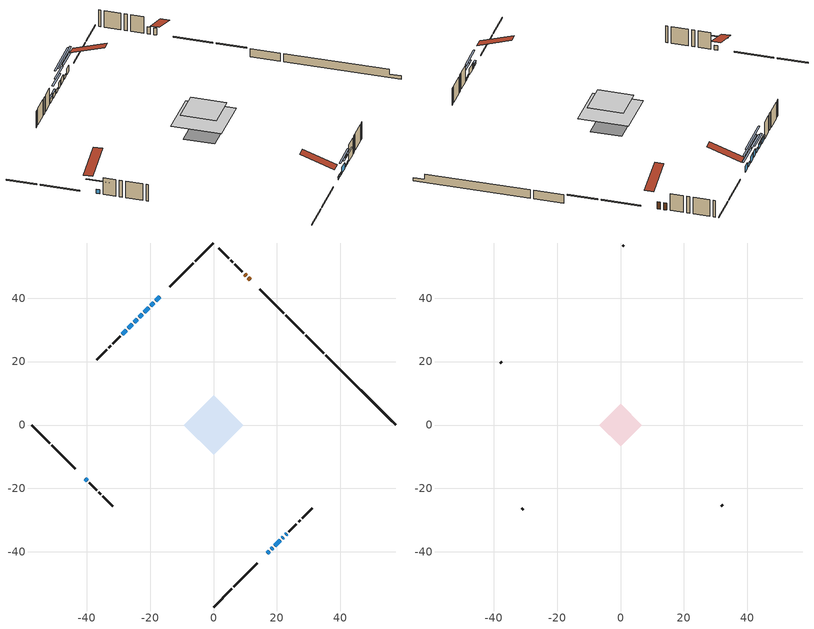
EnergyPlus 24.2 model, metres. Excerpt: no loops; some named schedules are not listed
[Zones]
conditioned space
 floor outside (Floor1 construction): -0.83,0 0,0.83 0.83,0 0,-0.83 z1.37
 floor adiabatic (AdiabaticFloorConstruction): -9.44,0 0,9.44 9.44,0 0,-9.44 z3.81
 floor foundation (Slab1 construction): -5.84,0 0,5.84 5.84,0 0,-5.84 z-1.07
 floor foundation (Slab1 construction 1): -2.95,0 0,2.95 2.95,0 0,-2.95 z-1.07
 wall outside (RimJoist1 construction): 0,-57.37 5.74,-51.63 / -57.37,0 -51.63,-5.74 / 0,57.37 -5.74,51.63 / 28.47,28.9 22.73,34.64 z1.37:1.67
 wall outside (RimJoist2 construction): 6.4,-50.97 13.85,-43.53 / -50.97,-6.4 -43.53,-13.85 / -6.4,50.97 -13.85,43.53 / 22.07,35.3 14.62,42.75 z1.37:1.67
 wall outside (AdiabaticWallConstruction 1): 11.59,45.78 11.02,46.36 / 10.36,47.01 9.79,47.59 z1.37:3.4
 wall outside (AdiabaticWallConstruction): -16.88,40.49 -18.23,39.14 / -20.44,36.93 -21.79,35.58 / -22.45,34.93 -23.43,33.94 / 19.31,-38.07 21,-36.38 z1.37:3.15; 16.88,-40.49 17.6,-39.77 / 18.26,-39.12 18.65,-38.72 / 21.65,-35.72 22.05,-35.32 / 22.7,-34.67 23.1,-34.27 z1.37:2.03; -40.49,-16.88 -39.81,-17.57 / -25.65,31.73 -26.87,30.51 / -27.52,29.85 -28.75,28.63 z1.37:2.64; -18.89,38.49 -19.79,37.59 / -24.09,33.28 -24.99,32.38 z1.37:2.29
 wall outside (Wall1 construction): 23.76,-33.62 26.15,-31.22 / -39.15,-18.22 -36.75,-20.62 / -29.4,27.97 -31.8,25.57 / 9.13,48.24 6.73,50.64 z1.37:6.25
 wall outside (Wall2 construction): 26.81,-30.56 27.38,-30 / -36.1,-21.28 -35.53,-21.84 / -32.46,24.92 -33.02,24.35 / 6.07,51.3 5.51,51.87 z1.37:6.25
 wall outside (Wall3 construction): 28.03,-29.34 31.18,-26.2 / -34.87,-22.5 -31.73,-25.65 / -33.68,23.69 -36.82,20.55 / 4.85,52.52 1.71,55.67 z1.37:6.25
 wall foundation (FoundationWall1 construction): 35.39,21.98,-1.07 35.39,21.98,1.37 55.18,2.2,1.37 55.18,2.2,-0.09 57.37,0,-0.09 57.37,0,-1.07
 wall foundation (FoundationWall2 construction): 34.73,22.64 29.13,28.24 z-1.07:1.37
 window (WindowConstruction): -16.88,40.49 -18.23,39.14 z1.37:3.15
 window (WindowConstruction 8): 16.88,-40.49 17.6,-39.77 z1.37:2.03
 window (WindowConstruction 9): 18.26,-39.12 18.65,-38.72 z1.37:2.03
 window (WindowConstruction 10): -40.49,-16.88 -39.81,-17.57 z1.37:2.64
 window (WindowConstruction 11): -18.89,38.49 -19.79,37.59 z1.37:2.28
 window (WindowConstruction 12): -20.44,36.93 -21.79,35.58 z1.37:3.15
 window (WindowConstruction 1): -22.45,34.93 -23.43,33.94 z1.37:3.15
 window (WindowConstruction 2): -24.09,33.28 -24.99,32.38 z1.37:2.28
 window (WindowConstruction 3): 19.31,-38.07 21,-36.38 z1.37:3.15
 window (WindowConstruction 4): 21.65,-35.72 22.05,-35.33 z1.37:2.03
 window (WindowConstruction 5): -25.65,31.73 -26.87,30.51 z1.37:2.64
 window (WindowConstruction 6): -27.52,29.85 -28.74,28.63 z1.37:2.64
 window (WindowConstruction 7): 22.7,-34.67 23.1,-34.27 z1.37:2.03
 door (Door): 11.59,45.78 11.02,46.36 z1.37:3.4
 door (Door 1): 10.36,47.01 9.79,47.59 z1.37:3.4
 ceiling adiabatic (AdiabaticFloorConstruction): 0,-9.44 9.44,0 0,9.44 -9.44,0 z3.81
attic - vented
 floor to conditioned space (Floor2 construction Reversed): -6.7,0 0,6.7 6.7,0 0,-6.7 z6.25
 wall outside (Wall4 construction): 31.84,-25.54 32.23,-25.14 / -31.07,-26.3 -30.68,-26.7 / -37.48,19.89 -37.88,19.5 / 1.05,56.32 0.66,56.72 z1.37:6.25
 roof outside (Roof1 construction): 16.23,-41.15,6.25 9.7,-34.62,9.32 7.98,-36.34,9.32 14.51,-42.87,6.25; -41.15,-16.23,6.25 -34.62,-9.7,9.32 -36.34,-7.98,9.32 -42.87,-14.51,6.25; -16.23,41.15,6.25 -9.7,34.62,9.32 -7.98,36.34,9.32 -14.51,42.87,6.25; 12.25,45.13,6.25 5.72,38.6,9.32 7.44,36.88,9.32 13.97,43.41,6.25
shading: -20.1,37.28 -15.02,42.36 -15.31,42.65 -20.39,37.57 z5.79; 17.74,-39.63 16.74,-40.63 17.03,-40.92 18.03,-39.92 z2.23; 18.79,-38.58 18.12,-39.26 18.41,-39.55 19.09,-38.87 z2.23; -37.94,-19.43 -42.36,-15.02 -42.65,-15.31 -38.23,-19.72 z5.28; -23.38,34 -15.29,42.08 -15.58,42.37 -23.67,34.29 z7.37; -25.38,31.99 -16.85,40.52 -17.14,40.82 -25.67,32.28 z8.23; -25.3,32.07 -20.58,36.79 -20.87,37.08 -25.59,32.36 z5.79; -26.86,30.52 -22.22,35.15 -22.51,35.44 -27.15,30.81 z4.92; 22.86,-34.51 17.44,-39.93 17.73,-40.22 23.15,-34.8 z5.79; 23.91,-33.46 19.79,-37.59 20.08,-37.88 24.21,-33.75 z4.67; -27.01,30.36 -25.5,31.87 -25.79,32.16 -27.3,30.65 z2.84; -28.89,28.49 -27.38,29.99 -27.67,30.28 -29.18,28.78 z2.84; 24.97,-32.41 20.84,-36.54 21.13,-36.83 25.26,-32.7 z4.67
[Building]
Building 1: Terrain=Suburbs
[Site:Location]
Ottawa Intl AP_ON: Latitude {deg}=45.32; Longitude {deg}=-75.67; Time Zone {hr}=-5; Elevation {m}=115; Keep Site Location Information=Yes
[Site:GroundTemperature:Shallow]
1.18808, -1.19398, -1.38475, -0.254337, 4.28362, 8.80044, 12.7163, 15.1969, 15.4076, 13.3901, 9.57408, 5.19582
[Site:WaterMainsTemperature]
Calculation Method=Schedule; Temperature Schedule=mains temperature schedule
[Material] Roughness=Rough; Thermal Absorptance=0.9
Name | Thickness {m} | Conductivity {W/m-K} | Density {kg/m3} | Specific Heat {J/kg-K} | Solar Absorptance | Visible Absorptance
asphalt or fiberglass shingles | 0.00635 | 0.162714 | 1121.4 | 1465.45 | 0.4 | 0.4
ceiling loosefill ins | 0.0846667 | 0.0480833 | 16.02 | 1046.75 | 0.7 | 0.7
ceiling stud and cavity | 0.1397 | 0.0931187 | 65.682 | 1177.47 | 0.7 | 0.7
concrete 4.0 in. | 0.1016 | 1.803125 | 2242.8 | 837.4 | 0.7 | 0.7
concrete 8.0 in. | 0.2032 | 1.803125 | 2242.8 | 837.4 | 0.7 | 0.7
door material | 0.04445 | 0.053851 | 512.64 | 1214.23 | 0.7 | 0.7
door material 1 | 0.04445 | 0.327969 | 512.64 | 1214.23 | 0.7 | 0.7
exterior vertical ins | 0.0480821 | 0.029427 | 32.04 | 1214.23 | 0.7 | 0.7
exterior vertical ins 1 | 0.0454343 | 0.029427 | 32.04 | 1214.23 | 0.7 | 0.7
floor covering | 0.0127 | 0.0433444 | 54.468 | 1339.84 | 0.6 | 0.6
floor rigid ins; rim joist rigid ins | 0.051816 | 0.029427 | 32.04 | 1214.23 | 0.7 | 0.7
floor rigid ins 1; wall rigid ins | 0.512978 | 0.029427 | 32.04 | 1214.23 | 0.7 | 0.7
floor stud and cavity | 0.1397 | 0.0909628 | 92.3553 | 1139.71 | 0.7 | 0.7
floor stud and cavity 1 | 0.1397 | 1.75129 | 37.0049 | 1207.88 | 0.7 | 0.7
furniture material conditioned space 1 | 0.1524 | 0.115458 | 640.8 | 1214.23 | 0.6 | 0.6
gypsum board | 0.0127 | 0.160291 | 801 | 837.4 | 0.6 | 0.6
gypsum board 1 | 0.0127 | 0.160291 | 801 | 837.4 | 0.7 | 0.7
osb sheathing 0.5 in. | 0.0127 | 0.115458 | 512.64 | 1214.23 | 0.7 | 0.7
osb sheathing 0.75 in. | 0.01905 | 0.115458 | 512.64 | 1214.23 | 0.7 | 0.7
osb sheathing 2.0 in. | 0.0508 | 0.115458 | 512.64 | 1214.23 | 0.7 | 0.7
rim joist stud and cavity | 0.0508 | 0.0451784 | 125.044 | 1163.47 | 0.6 | 0.6
rim joist stud and cavity 1 | 0.0508 | 0.044277 | 125.044 | 1163.47 | 0.6 | 0.6
wall stud and cavity | 0.1397 | 0.0859571 | 139.0536 | 1170.24 | 0.7 | 0.7
wall stud and cavity 1 | 0.1397 | 0.117713 | 139.0536 | 1170.24 | 0.7 | 0.7
wall stud and cavity 2 | 0.1397 | 0.0997969 | 139.0536 | 1170.24 | 0.7 | 0.7
wall stud and cavity 3 | 0.0889 | 6.9971 | 50.32683 | 1063.81 | 0.6 | 0.6
wall stud and cavity 4 | 0.0889 | 0.380278 | 52.3479 | 1209.89 | 0.7 | 0.7
wall stud and cavity 5 | 0.0889 | 0.391764 | 83.0341 | 1211.67 | 0.7 | 0.7
wood siding | 0.0254 | 0.102417 | 544.68 | 1172.36 | 0.4 | 0.4
wood siding 1 | 0.00254 | 0.102417 | 544.68 | 1172.36 | 0.4 | 0.4
wood siding 2; wood siding 3; wood siding 4 | 0.0254 | 0.102417 | 544.68 | 1172.36 | 0.7 | 0.7
[WindowMaterial:SimpleGlazingSystem]
Name | U-Factor {W/m2-K} | Solar Heat Gain Coefficient
WindowMaterial | 3.31425 | 0.59
WindowMaterial 1 | 3.31538 | 0.56
WindowMaterial 2 | 3.30346 | 0.65
WindowMaterial 3 | 3.29438 | 0.7
WindowMaterial 4 | 3.304596 | 0.58
WindowMaterial 5 | 3.298918 | 0.68
WindowMaterial 6 | 3.30687 | 0.62
WindowMaterial 7 | 2.93098 | 0.66
[Construction]
AdiabaticFloorConstruction: floor stud and cavity 1, floor rigid ins 1, osb sheathing 0.75 in., floor covering
AdiabaticWallConstruction: wood siding 3, wall rigid ins, wall stud and cavity 4, gypsum board
AdiabaticWallConstruction 1: wood siding 4, wall rigid ins, wall stud and cavity 4, gypsum board
Door: door material
Door 1: door material 1
Floor1 construction: floor stud and cavity, floor rigid ins, osb sheathing 0.75 in., floor covering
Floor2 construction Reversed: gypsum board, ceiling stud and cavity, ceiling loosefill ins
FoundationWall1 construction; FoundationWall2 construction: concrete 8.0 in., gypsum board 1
furniture construction conditioned space 1: furniture material conditioned space 1
PartitionWallConstruction: gypsum board, wall stud and cavity 5, gypsum board
RimJoist1 construction: wood siding 2, osb sheathing 2.0 in., rim joist stud and cavity
RimJoist2 construction: wood siding 2, rim joist rigid ins, osb sheathing 2.0 in., rim joist stud and cavity 1
Roof1 construction: asphalt or fiberglass shingles
Slab1 construction; Slab1 construction 1: concrete 4.0 in.
Wall1 construction: wood siding, osb sheathing 0.5 in., wall stud and cavity, gypsum board
Wall2 construction: wood siding, osb sheathing 0.5 in., wall stud and cavity 1, gypsum board
Wall3 construction: wood siding, osb sheathing 0.5 in., wall stud and cavity 2, gypsum board
Wall4 construction: wood siding 1, wall stud and cavity 3
WindowConstruction; WindowConstruction 12: WindowMaterial
WindowConstruction 1: WindowMaterial 1
WindowConstruction 10: WindowMaterial 7
WindowConstruction 11; WindowConstruction 2; WindowConstruction 6: WindowMaterial 2
WindowConstruction 3: WindowMaterial 3
WindowConstruction 4; WindowConstruction 7; WindowConstruction 9: WindowMaterial 4
WindowConstruction 5: WindowMaterial 5
WindowConstruction 8: WindowMaterial 6
[Zone] Multiplier=1; Part of Total Floor Area=Yes
Name | Volume {m3}
attic - vented | 44.895
conditioned space | 694
[Space]
Name | Zone | Volume {m3}
attic - vented 1 | attic - vented | 44.895
conditioned space 1 | conditioned space | 694
[ZoneInfiltration:EffectiveLeakageArea]
infil attic - vented 1: Zone or Space=attic - vented 1; Schedule=Always On Discrete; Effective Air Leakage Area {cm2}=3783.58; Stack Coefficient=0.00055314; Wind Coefficient=1.58905e-05
[ZoneMixing]
whole house fan mix: Zone or Space=attic - vented; Schedule=Always On Continuous; Design Flow Rate Calculation Method=Flow/Zone; Design Flow Rate {m3/s}=0; Source Zone or Space=conditioned space
[SurfaceProperty:ExposedFoundationPerimeter] Exposed Perimeter Calculation Method=TotalExposedPerimeter
Name | Total Exposed Perimeter {m}
Slab1 | 31.09
Slab1 1 | 7.92501
[InternalMass] Zone or ZoneList=conditioned space; Space or SpaceList=conditioned space 1
Name | Construction | Surface Area {m2}
furniture mass conditioned space 1 | furniture construction conditioned space 1 | 106.064
partition wall mass | PartitionWallConstruction | 265.16
[Lights]
interior lighting: Zone or ZoneList or Space or SpaceList=conditioned space 1; Schedule=interior lighting schedule; Design Level Calculation Method=LightingLevel; Lighting Level {W}=343.2; Return Air Fraction=0; Fraction Radiant=0.6; Fraction Visible=0.2; Fraction Replaceable=1
[People]
occupants: Zone or ZoneList or Space or SpaceList=conditioned space 1; Number of People Schedule=occupants schedule; Number of People Calculation Method=People; Number of People=3; Fraction Radiant=0.314171; Sensible Heat Fraction=0.56303; Activity Level Schedule=occupants activity schedule; Carbon Dioxide Generation Rate {m3/s-W}=0; Enable ASHRAE 55 Comfort Warnings=No; Mean Radiant Temperature Calculation Type=EnclosureAveraged
[ElectricEquipment] Zone or ZoneList or Space or SpaceList=conditioned space 1; Design Level Calculation Method=EquipmentLevel
Name | Schedule | Design Level {W} | Fraction Latent | Fraction Radiant | Fraction Lost
clothes dryer | clothes dryer schedule | 140.772 | 0.015 | 0.081 | 0.85
clothes washer | clothes washer schedule | 32.1985 | 0.03 | 0.162 | 0.7
cooking range | cooking range schedule | 215.147 | 0.08 | 0.432 | 0.2
dishwasher | dishwasher schedule | 66.8632 | 0.3 | 0.18 | 0.4
fridge | fridge schedule | 72.9452 | 0 | 0.6 | 0
mech vent bath fan 0 | mech vent bath fan 0 schedule | 50.2 | 0 | 0 | 1
mech vent bath fan 1 | mech vent bath fan 1 schedule | 50.2 | 0 | 0 | 1
mech vent bath fan 2 | mech vent bath fan 2 schedule | 50.2 | 0 | 0 | 1
mech vent house fan | mech vent house fan schedule | 0 | 0 | 0 | 1
mech vent house fan cfis | mech vent house fan cfis schedule | 0 | 0 | 0 | 0
mech vent range fan 0 | mech vent range fan 0 schedule | 57 | 0 | 0 | 1
misc plug loads | misc plug loads schedule | 494.7 | 0.045 | 0.513 | 0.1
whole house fan | Always On Discrete | 0 | 0 | 0 | 1
[OtherEquipment] Zone or ZoneList or Space or SpaceList=conditioned space 1; Design Level Calculation Method=EquipmentLevel
Name | Fuel Type | Schedule | Design Level {W} | Fraction Latent | Fraction Radiant | Fraction Lost
clothes dryer 1 | Electricity | clothes dryer schedule | 0 | 0.015 | 0.081 | 0.85
cooking range 1 | Electricity | cooking range schedule | 0 | 0.08 | 0.432 | 0.2
general water use latent | None | general water use schedule | 62.594 | 1 | 0 | 0
general water use sensible | None | general water use schedule | -61.6891 | 0 | 0.6 | 0
mech vent house fan latent load | None | Always On Discrete | 0 | 1 | 0 | 0
mech vent house fan sensible load | None | Always On Discrete | 0 | 0 | 0 | 0
water heater energy adjustment1 | NaturalGas | Always On Discrete | 0.01 | 0 | 0 | 1
[ZoneInfiltration:DesignFlowRate] Zone or ZoneList or Space or SpaceList=conditioned space 1; Schedule=Always On Discrete; Design Flow Rate Calculation Method=Flow/Zone; Design Flow Rate {m3/s}=0
infil flow; natural vent flow; whole house fan flow
[Foundation:Kiva] Initial Indoor Air Temperature {C}=18; Wall Height Above Grade {m}=1.36998; Wall Depth Below Slab {m}=0.2032; Custom Block Depth 1 {m}=2.43998; Custom Block X Position 1 {m}=0.2159; Custom Block Z Position 1 {m}=0
Name | Custom Block Material Name 1
Foundation Kiva 1 | exterior vertical ins
Foundation Kiva 2 | exterior vertical ins 1
[Foundation:Kiva:Settings]
Soil Conductivity {W/m-K}=0.849921; Soil Density {kg/m3}=1842.3; Soil Specific Heat {J/kg-K}=418.7; Ground Solar Absorptivity=0.9; Ground Thermal Absorptivity=0.9; Ground Surface Roughness {m}=0.03; Far-Field Width {m}=40; Deep-Ground Boundary Condition=ZeroFlux; Deep-Ground Depth {m}=40; Minimum Cell Dimension {m}=0.2; Maximum Cell Growth Coefficient=3; Simulation Timestep=Timestep
[Exterior:Lights]
exterior lighting: Schedule=exterior lighting schedule; Design Level {W}=75.6
[Schedule:Constant]
Name | Hourly Value
Always On Continuous; mech vent house fan schedule; mech vent house fan cfis schedule; Always On Discrete | 1
occupants activity schedule | 117.228
fridge schedule | 0
[Schedule:Week:Daily]
interior lighting schedule Week Rule - Jan1-Jan27: interior lighting schedule day, interior lighting schedule day, interior lighting schedule day, interior lighting schedule day, interior lighting schedule day, interior lighting schedule day, interior lighting schedule day, interior lighting schedule default day, interior lighting schedule default day, interior lighting schedule default day, interior lighting schedule default day, interior lighting schedule default day
interior lighting schedule Week Rule - Jan28-Feb3: interior lighting schedule day, interior lighting schedule day, interior lighting schedule day, interior lighting schedule day, interior lighting schedule day 1, interior lighting schedule day 1, interior lighting schedule day 1, interior lighting schedule default day, interior lighting schedule default day, interior lighting schedule default day, interior lighting schedule default day, interior lighting schedule default day
interior lighting schedule Week Rule - Feb4-Feb24: interior lighting schedule day 1, interior lighting schedule day 1, interior lighting schedule day 1, interior lighting schedule day 1, interior lighting schedule day 1, interior lighting schedule day 1, interior lighting schedule day 1, interior lighting schedule default day, interior lighting schedule default day, interior lighting schedule default day, interior lighting schedule default day, interior lighting schedule default day
interior lighting schedule Week Rule - Feb25-Mar3: interior lighting schedule day 1, interior lighting schedule day 1, interior lighting schedule day 1, interior lighting schedule day 1, interior lighting schedule day 2, interior lighting schedule day 2, interior lighting schedule day 2, interior lighting schedule default day, interior lighting schedule default day, interior lighting schedule default day, interior lighting schedule default day, interior lighting schedule default day
interior lighting schedule Week Rule - Mar4-Mar31: interior lighting schedule day 2, interior lighting schedule day 2, interior lighting schedule day 2, interior lighting schedule day 2, interior lighting schedule day 2, interior lighting schedule day 2, interior lighting schedule day 2, interior lighting schedule default day, interior lighting schedule default day, interior lighting schedule default day, interior lighting schedule default day, interior lighting schedule default day
interior lighting schedule Week Rule - Apr1-Apr28: interior lighting schedule day 3, interior lighting schedule day 3, interior lighting schedule day 3, interior lighting schedule day 3, interior lighting schedule day 3, interior lighting schedule day 3, interior lighting schedule day 3, interior lighting schedule default day, interior lighting schedule default day, interior lighting schedule default day, interior lighting schedule default day, interior lighting schedule default day
interior lighting schedule Week Rule - Apr29-May5: interior lighting schedule day 3, interior lighting schedule day 3, interior lighting schedule day 4, interior lighting schedule day 4, interior lighting schedule day 4, interior lighting schedule day 4, interior lighting schedule day 4, interior lighting schedule default day, interior lighting schedule default day, interior lighting schedule default day, interior lighting schedule default day, interior lighting schedule default day
interior lighting schedule Week Rule - May6-May26: interior lighting schedule day 4, interior lighting schedule day 4, interior lighting schedule day 4, interior lighting schedule day 4, interior lighting schedule day 4, interior lighting schedule day 4, interior lighting schedule day 4, interior lighting schedule default day, interior lighting schedule default day, interior lighting schedule default day, interior lighting schedule default day, interior lighting schedule default day
interior lighting schedule Week Rule - May27-Jun2: interior lighting schedule day 4, interior lighting schedule day 4, interior lighting schedule day 4, interior lighting schedule day 4, interior lighting schedule day 4, interior lighting schedule day 5, interior lighting schedule day 5, interior lighting schedule default day, interior lighting schedule default day, interior lighting schedule default day, interior lighting schedule default day, interior lighting schedule default day
interior lighting schedule Week Rule - Jun3-Jun30: interior lighting schedule day 5, interior lighting schedule day 5, interior lighting schedule day 5, interior lighting schedule day 5, interior lighting schedule day 5, interior lighting schedule day 5, interior lighting schedule day 5, interior lighting schedule default day, interior lighting schedule default day, interior lighting schedule default day, interior lighting schedule default day, interior lighting schedule default day
interior lighting schedule Week Rule - Jul1-Jul28: interior lighting schedule day 6, interior lighting schedule day 6, interior lighting schedule day 6, interior lighting schedule day 6, interior lighting schedule day 6, interior lighting schedule day 6, interior lighting schedule day 6, interior lighting schedule default day, interior lighting schedule default day, interior lighting schedule default day, interior lighting schedule default day, interior lighting schedule default day
interior lighting schedule Week Rule - Jul29-Aug4: interior lighting schedule day 6, interior lighting schedule day 6, interior lighting schedule day 6, interior lighting schedule day 7, interior lighting schedule day 7, interior lighting schedule day 7, interior lighting schedule day 7, interior lighting schedule default day, interior lighting schedule default day, interior lighting schedule default day, interior lighting schedule default day, interior lighting schedule default day
interior lighting schedule Week Rule - Aug5-Aug25: interior lighting schedule day 7, interior lighting schedule day 7, interior lighting schedule day 7, interior lighting schedule day 7, interior lighting schedule day 7, interior lighting schedule day 7, interior lighting schedule day 7, interior lighting schedule default day, interior lighting schedule default day, interior lighting schedule default day, interior lighting schedule default day, interior lighting schedule default day
interior lighting schedule Week Rule - Aug26-Sep1: interior lighting schedule day 7, interior lighting schedule day 7, interior lighting schedule day 7, interior lighting schedule day 7, interior lighting schedule day 7, interior lighting schedule day 7, interior lighting schedule day 8, interior lighting schedule default day, interior lighting schedule default day, interior lighting schedule default day, interior lighting schedule default day, interior lighting schedule default day
interior lighting schedule Week Rule - Sep2-Sep29: interior lighting schedule day 8, interior lighting schedule day 8, interior lighting schedule day 8, interior lighting schedule day 8, interior lighting schedule day 8, interior lighting schedule day 8, interior lighting schedule day 8, interior lighting schedule default day, interior lighting schedule default day, interior lighting schedule default day, interior lighting schedule default day, interior lighting schedule default day
interior lighting schedule Week Rule - Sep30-Oct6: interior lighting schedule day 8, interior lighting schedule day 9, interior lighting schedule day 9, interior lighting schedule day 9, interior lighting schedule day 9, interior lighting schedule day 9, interior lighting schedule day 9, interior lighting schedule default day, interior lighting schedule default day, interior lighting schedule default day, interior lighting schedule default day, interior lighting schedule default day
interior lighting schedule Week Rule - Oct7-Oct27: interior lighting schedule day 9, interior lighting schedule day 9, interior lighting schedule day 9, interior lighting schedule day 9, interior lighting schedule day 9, interior lighting schedule day 9, interior lighting schedule day 9, interior lighting schedule default day, interior lighting schedule default day, interior lighting schedule default day, interior lighting schedule default day, interior lighting schedule default day
interior lighting schedule Week Rule - Oct28-Nov3: interior lighting schedule day 9, interior lighting schedule day 9, interior lighting schedule day 9, interior lighting schedule day 9, interior lighting schedule day 10, interior lighting schedule day 10, interior lighting schedule day 10, interior lighting schedule default day, interior lighting schedule default day, interior lighting schedule default day, interior lighting schedule default day, interior lighting schedule default day
interior lighting schedule Week Rule - Nov4-Nov24: interior lighting schedule day 10, interior lighting schedule day 10, interior lighting schedule day 10, interior lighting schedule day 10, interior lighting schedule day 10, interior lighting schedule day 10, interior lighting schedule day 10, interior lighting schedule default day, interior lighting schedule default day, interior lighting schedule default day, interior lighting schedule default day, interior lighting schedule default day
interior lighting schedule Week Rule - Nov25-Dec1: interior lighting schedule day 10, interior lighting schedule day 10, interior lighting schedule day 10, interior lighting schedule day 10, interior lighting schedule day 10, interior lighting schedule day 10, interior lighting schedule day 11, interior lighting schedule default day, interior lighting schedule default day, interior lighting schedule default day, interior lighting schedule default day, interior lighting schedule default day
interior lighting schedule Week Rule - Dec2-Dec31: interior lighting schedule day 11, interior lighting schedule day 11, interior lighting schedule day 11, interior lighting schedule day 11, interior lighting schedule day 11, interior lighting schedule day 11, interior lighting schedule day 11, interior lighting schedule default day, interior lighting schedule default day, interior lighting schedule default day, interior lighting schedule default day, interior lighting schedule default day
occupants schedule Week Rule - Jan1-Dec31: occupants schedule day, occupants schedule day, occupants schedule day, occupants schedule day, occupants schedule day, occupants schedule day, occupants schedule day, occupants schedule default day, occupants schedule default day, occupants schedule default day, occupants schedule default day, occupants schedule default day
clothes dryer schedule Week Rule - Jan1-Dec31: clothes dryer schedule day, clothes dryer schedule day, clothes dryer schedule day, clothes dryer schedule day, clothes dryer schedule day, clothes dryer schedule day, clothes dryer schedule day, clothes dryer schedule default day, clothes dryer schedule default day, clothes dryer schedule default day, clothes dryer schedule default day, clothes dryer schedule default day
clothes washer schedule Week Rule - Jan1-Dec31: clothes washer schedule day, clothes washer schedule day, clothes washer schedule day, clothes washer schedule day, clothes washer schedule day, clothes washer schedule day, clothes washer schedule day, clothes washer schedule default day, clothes washer schedule default day, clothes washer schedule default day, clothes washer schedule default day, clothes washer schedule default day
cooking range schedule Week Rule - Jan1-Dec31: cooking range schedule day, cooking range schedule day, cooking range schedule day, cooking range schedule day, cooking range schedule day, cooking range schedule day, cooking range schedule day, cooking range schedule default day, cooking range schedule default day, cooking range schedule default day, cooking range schedule default day, cooking range schedule default day
dishwasher schedule Week Rule - Jan1-Dec31: dishwasher schedule day, dishwasher schedule day, dishwasher schedule day, dishwasher schedule day, dishwasher schedule day, dishwasher schedule day, dishwasher schedule day, dishwasher schedule default day, dishwasher schedule default day, dishwasher schedule default day, dishwasher schedule default day, dishwasher schedule default day
mech vent bath fan 0 schedule Week Rule - Jan1-Dec31: mech vent bath fan 0 schedule day, mech vent bath fan 0 schedule day, mech vent bath fan 0 schedule day, mech vent bath fan 0 schedule day, mech vent bath fan 0 schedule day, mech vent bath fan 0 schedule day, mech vent bath fan 0 schedule day, mech vent bath fan 0 schedule default day, mech vent bath fan 0 schedule default day, mech vent bath fan 0 schedule default day, mech vent bath fan 0 schedule default day, mech vent bath fan 0 schedule default day
mech vent bath fan 1 schedule Week Rule - Jan1-Dec31: mech vent bath fan 1 schedule day, mech vent bath fan 1 schedule day, mech vent bath fan 1 schedule day, mech vent bath fan 1 schedule day, mech vent bath fan 1 schedule day, mech vent bath fan 1 schedule day, mech vent bath fan 1 schedule day, mech vent bath fan 1 schedule default day, mech vent bath fan 1 schedule default day, mech vent bath fan 1 schedule default day, mech vent bath fan 1 schedule default day, mech vent bath fan 1 schedule default day
mech vent bath fan 2 schedule Week Rule - Jan1-Dec31: mech vent bath fan 2 schedule day, mech vent bath fan 2 schedule day, mech vent bath fan 2 schedule day, mech vent bath fan 2 schedule day, mech vent bath fan 2 schedule day, mech vent bath fan 2 schedule day, mech vent bath fan 2 schedule day, mech vent bath fan 2 schedule default day, mech vent bath fan 2 schedule default day, mech vent bath fan 2 schedule default day, mech vent bath fan 2 schedule default day, mech vent bath fan 2 schedule default day
mech vent range fan 0 schedule Week Rule - Jan1-Dec31: mech vent range fan 0 schedule day, mech vent range fan 0 schedule day, mech vent range fan 0 schedule day, mech vent range fan 0 schedule day, mech vent range fan 0 schedule day, mech vent range fan 0 schedule day, mech vent range fan 0 schedule day, mech vent range fan 0 schedule default day, mech vent range fan 0 schedule default day, mech vent range fan 0 schedule default day, mech vent range fan 0 schedule default day, mech vent range fan 0 schedule default day
misc plug loads schedule Week Rule - Jan1-Dec31: misc plug loads schedule day, misc plug loads schedule day, misc plug loads schedule day, misc plug loads schedule day, misc plug loads schedule day, misc plug loads schedule day, misc plug loads schedule day, misc plug loads schedule default day, misc plug loads schedule default day, misc plug loads schedule default day, misc plug loads schedule default day, misc plug loads schedule default day
general water use schedule Week Rule - Jan1-Dec31: general water use schedule day, general water use schedule day, general water use schedule day, general water use schedule day, general water use schedule day, general water use schedule day, general water use schedule day, general water use schedule default day, general water use schedule default day, general water use schedule default day, general water use schedule default day, general water use schedule default day
exterior lighting schedule Week Rule - Jan1-Jan27: exterior lighting schedule day, exterior lighting schedule day, exterior lighting schedule day, exterior lighting schedule day, exterior lighting schedule day, exterior lighting schedule day, exterior lighting schedule day, exterior lighting schedule default day, exterior lighting schedule default day, exterior lighting schedule default day, exterior lighting schedule default day, exterior lighting schedule default day
exterior lighting schedule Week Rule - Jan28-Feb3: exterior lighting schedule day, exterior lighting schedule day, exterior lighting schedule day, exterior lighting schedule day, exterior lighting schedule day 1, exterior lighting schedule day 1, exterior lighting schedule day 1, exterior lighting schedule default day, exterior lighting schedule default day, exterior lighting schedule default day, exterior lighting schedule default day, exterior lighting schedule default day
exterior lighting schedule Week Rule - Feb4-Feb24: exterior lighting schedule day 1, exterior lighting schedule day 1, exterior lighting schedule day 1, exterior lighting schedule day 1, exterior lighting schedule day 1, exterior lighting schedule day 1, exterior lighting schedule day 1, exterior lighting schedule default day, exterior lighting schedule default day, exterior lighting schedule default day, exterior lighting schedule default day, exterior lighting schedule default day
exterior lighting schedule Week Rule - Feb25-Mar3: exterior lighting schedule day 1, exterior lighting schedule day 1, exterior lighting schedule day 1, exterior lighting schedule day 1, exterior lighting schedule day 2, exterior lighting schedule day 2, exterior lighting schedule day 2, exterior lighting schedule default day, exterior lighting schedule default day, exterior lighting schedule default day, exterior lighting schedule default day, exterior lighting schedule default day
exterior lighting schedule Week Rule - Mar4-Mar31: exterior lighting schedule day 2, exterior lighting schedule day 2, exterior lighting schedule day 2, exterior lighting schedule day 2, exterior lighting schedule day 2, exterior lighting schedule day 2, exterior lighting schedule day 2, exterior lighting schedule default day, exterior lighting schedule default day, exterior lighting schedule default day, exterior lighting schedule default day, exterior lighting schedule default day
exterior lighting schedule Week Rule - Apr1-Apr28: exterior lighting schedule day 3, exterior lighting schedule day 3, exterior lighting schedule day 3, exterior lighting schedule day 3, exterior lighting schedule day 3, exterior lighting schedule day 3, exterior lighting schedule day 3, exterior lighting schedule default day, exterior lighting schedule default day, exterior lighting schedule default day, exterior lighting schedule default day, exterior lighting schedule default day
exterior lighting schedule Week Rule - Apr29-May5: exterior lighting schedule day 3, exterior lighting schedule day 3, exterior lighting schedule day 4, exterior lighting schedule day 4, exterior lighting schedule day 4, exterior lighting schedule day 4, exterior lighting schedule day 4, exterior lighting schedule default day, exterior lighting schedule default day, exterior lighting schedule default day, exterior lighting schedule default day, exterior lighting schedule default day
exterior lighting schedule Week Rule - May6-May26: exterior lighting schedule day 4, exterior lighting schedule day 4, exterior lighting schedule day 4, exterior lighting schedule day 4, exterior lighting schedule day 4, exterior lighting schedule day 4, exterior lighting schedule day 4, exterior lighting schedule default day, exterior lighting schedule default day, exterior lighting schedule default day, exterior lighting schedule default day, exterior lighting schedule default day
exterior lighting schedule Week Rule - May27-Jun2: exterior lighting schedule day 4, exterior lighting schedule day 4, exterior lighting schedule day 4, exterior lighting schedule day 4, exterior lighting schedule day 4, exterior lighting schedule day 5, exterior lighting schedule day 5, exterior lighting schedule default day, exterior lighting schedule default day, exterior lighting schedule default day, exterior lighting schedule default day, exterior lighting schedule default day
exterior lighting schedule Week Rule - Jun3-Jun30: exterior lighting schedule day 5, exterior lighting schedule day 5, exterior lighting schedule day 5, exterior lighting schedule day 5, exterior lighting schedule day 5, exterior lighting schedule day 5, exterior lighting schedule day 5, exterior lighting schedule default day, exterior lighting schedule default day, exterior lighting schedule default day, exterior lighting schedule default day, exterior lighting schedule default day
[Schedule:Year]
interior lighting schedule: interior lighting schedule Week Rule - Jan1-Jan27, 1, 1, 1, 27, interior lighting schedule Week Rule - Jan28-Feb3, 1, 28, 2, 3, interior lighting schedule Week Rule - Feb4-Feb24, 2, 4, 2, 24, interior lighting schedule Week Rule - Feb25-Mar3, 2, 25, 3, 3, interior lighting schedule Week Rule - Mar4-Mar31, 3, 4, 3, 31, interior lighting schedule Week Rule - Apr1-Apr28, 4, 1, 4, 28, interior lighting schedule Week Rule - Apr29-May5, 4, 29, 5, 5, interior lighting schedule Week Rule - May6-May26, 5, 6, 5, 26, interior lighting schedule Week Rule - May27-Jun2, 5, 27, 6, 2, interior lighting schedule Week Rule - Jun3-Jun30, 6, 3, 6, 30, interior lighting schedule Week Rule - Jul1-Jul28, 7, 1, 7, 28, interior lighting schedule Week Rule - Jul29-Aug4, 7, 29, 8, 4, interior lighting schedule Week Rule - Aug5-Aug25, 8, 5, 8, 25, interior lighting schedule Week Rule - Aug26-Sep1, 8, 26, 9, 1, interior lighting schedule Week Rule - Sep2-Sep29, 9, 2, 9, 29, interior lighting schedule Week Rule - Sep30-Oct6, 9, 30, 10, 6, interior lighting schedule Week Rule - Oct7-Oct27, 10, 7, 10, 27, interior lighting schedule Week Rule - Oct28-Nov3, 10, 28, 11, 3, interior lighting schedule Week Rule - Nov4-Nov24, 11, 4, 11, 24, interior lighting schedule Week Rule - Nov25-Dec1, 11, 25, 12, 1, interior lighting schedule Week Rule - Dec2-Dec31, 12, 2, 12, 31
occupants schedule: occupants schedule Week Rule - Jan1-Dec31, 1, 1, 12, 31
clothes dryer schedule: clothes dryer schedule Week Rule - Jan1-Dec31, 1, 1, 12, 31
clothes washer schedule: clothes washer schedule Week Rule - Jan1-Dec31, 1, 1, 12, 31
cooking range schedule: cooking range schedule Week Rule - Jan1-Dec31, 1, 1, 12, 31
dishwasher schedule: dishwasher schedule Week Rule - Jan1-Dec31, 1, 1, 12, 31
mech vent bath fan 0 schedule: mech vent bath fan 0 schedule Week Rule - Jan1-Dec31, 1, 1, 12, 31
mech vent bath fan 1 schedule: mech vent bath fan 1 schedule Week Rule - Jan1-Dec31, 1, 1, 12, 31
mech vent bath fan 2 schedule: mech vent bath fan 2 schedule Week Rule - Jan1-Dec31, 1, 1, 12, 31
mech vent range fan 0 schedule: mech vent range fan 0 schedule Week Rule - Jan1-Dec31, 1, 1, 12, 31
misc plug loads schedule: misc plug loads schedule Week Rule - Jan1-Dec31, 1, 1, 12, 31
general water use schedule: general water use schedule Week Rule - Jan1-Dec31, 1, 1, 12, 31
exterior lighting schedule: exterior lighting schedule Week Rule - Jan1-Jan27, 1, 1, 1, 27, exterior lighting schedule Week Rule - Jan28-Feb3, 1, 28, 2, 3, exterior lighting schedule Week Rule - Feb4-Feb24, 2, 4, 2, 24, exterior lighting schedule Week Rule - Feb25-Mar3, 2, 25, 3, 3, exterior lighting schedule Week Rule - Mar4-Mar31, 3, 4, 3, 31, exterior lighting schedule Week Rule - Apr1-Apr28, 4, 1, 4, 28, exterior lighting schedule Week Rule - Apr29-May5, 4, 29, 5, 5, exterior lighting schedule Week Rule - May6-May26, 5, 6, 5, 26, exterior lighting schedule Week Rule - May27-Jun2, 5, 27, 6, 2, exterior lighting schedule Week Rule - Jun3-Jun30, 6, 3, 6, 30, exterior lighting schedule Week Rule - Jul1-Jul28, 7, 1, 7, 28, exterior lighting schedule Week Rule - Jul29-Aug4, 7, 29, 8, 4, exterior lighting schedule Week Rule - Aug5-Aug25, 8, 5, 8, 25, exterior lighting schedule Week Rule - Aug26-Sep1, 8, 26, 9, 1, exterior lighting schedule Week Rule - Sep2-Sep29, 9, 2, 9, 29, exterior lighting schedule Week Rule - Sep30-Oct6, 9, 30, 10, 6, exterior lighting schedule Week Rule - Oct7-Oct27, 10, 7, 10, 27, exterior lighting schedule Week Rule - Oct28-Nov3, 10, 28, 11, 3, exterior lighting schedule Week Rule - Nov4-Nov24, 11, 4, 11, 24, exterior lighting schedule Week Rule - Nov25-Dec1, 11, 25, 12, 1, exterior lighting schedule Week Rule - Dec2-Dec31, 12, 2, 12, 31
[Schedule:Compact]
mains temperature schedule: Through: 01/01, For: AllDays, Until: 24:00, 5.98056, Through: 01/02, For: AllDays, Until: 24:00, 5.90111, Through: 01/03, For: AllDays, Until: 24:00, 5.82222, Through: 01/04, For: AllDays, Until: 24:00, 5.74556, Through: 01/05, For: AllDays, Until: 24:00, 5.66944, Through: 01/06, For: AllDays, Until: 24:00, 5.595, Through: 01/07, For: AllDays, Until: 24:00, 5.52222, Through: 01/08, For: AllDays, Until: 24:00, 5.45, Through: 01/09, For: AllDays, Until: 24:00, 5.38, Through: 01/10, For: AllDays, Until: 24:00, 5.31111, Through: 01/11, For: AllDays, Until: 24:00, 5.24333, Through: 01/12, For: AllDays, Until: 24:00, 5.17778, Through: 01/13, For: AllDays, Until: 24:00, 5.11333, Through: 01/14, For: AllDays, Until: 24:00, 5.05, Through: 01/15, For: AllDays, Until: 24:00, 4.98833, Through: 01/16, For: AllDays, Until: 24:00, 4.92889, Through: 01/17, For: AllDays, Until: 24:00, 4.87, Through: 01/18, For: AllDays, Until: 24:00, 4.81333, Through: 01/19, For: AllDays, Until: 24:00, 4.75833, Through: 01/20, For: AllDays, Until: 24:00, 4.70444, Through: 01/21, For: AllDays, Until: 24:00, 4.65278, Through: 01/22, For: AllDays, Until: 24:00, 4.60222, Through: 01/23, For: AllDays, Until: 24:00, 4.55333, Through: 01/24, For: AllDays, Until: 24:00, 4.50667, Through: 01/25, For: AllDays, Until: 24:00, 4.46111, Through: 01/26, For: AllDays, Until: 24:00, 4.41722, Through: 01/27, For: AllDays, Until: 24:00, 4.37556, Through: 01/28, For: AllDays, Until: 24:00, 4.335, Through: 01/29, For: AllDays, Until: 24:00, 4.29667, Through: 01/30, For: AllDays, Until: 24:00, 4.26, Through: 01/31, For: AllDays, Until: 24:00, 4.225, Through: 02/01, For: AllDays, Until: 24:00, 4.19167, Through: 02/02, For: AllDays, Until: 24:00, 4.16, Through: 02/03, For: AllDays, Until: 24:00, 4.13056, Through: 02/04, For: AllDays, Until: 24:00, 4.10278, Through: 02/05, For: AllDays, Until: 24:00, 4.07667, Through: 02/06, For: AllDays, Until: 24:00, 4.05222, Through: 02/07, For: AllDays, Until: 24:00, 4.03, Through: 02/08, For: AllDays, Until: 24:00, 4.00889, Through: 02/09, For: AllDays, Until: 24:00, 3.99056, Through: 02/10, For: AllDays, Until: 24:00, 3.97333, Through: 02/11, For: AllDays, Until: 24:00, 3.95833, Through: 02/12, For: AllDays, Until: 24:00, 3.945, Through: 02/13, For: AllDays, Until: 24:00, 3.93333, Through: 02/14, For: AllDays, Until: 24:00, 3.92389, Through: 02/15, For: AllDays, Until: 24:00, 3.91611, Through: 02/16, For: AllDays, Until: 24:00, 3.91, Through: 02/17, For: AllDays, Until: 24:00, 3.90611, Through: 02/18, For: AllDays, Until: 24:00, 3.90389, Through: 02/19, For: AllDays, Until: 24:00, 3.90389, Through: 02/20, For: AllDays, Until: 24:00, 3.905, Through: 02/21, For: AllDays, Until: 24:00, 3.90889, Through: 02/22, For: AllDays, Until: 24:00, 3.91389, Through: 02/23, For: AllDays, Until: 24:00, 3.92111, Through: 02/24, For: AllDays, Until: 24:00, 3.93, Through: 02/25, For: AllDays, Until: 24:00, 3.94056, Through: 02/26, For: AllDays, Until: 24:00, 3.95333, Through: 02/27, For: AllDays, Until: 24:00, 3.96778, Through: 02/28, For: AllDays, Until: 24:00, 3.98444, Through: 03/01, For: AllDays, Until: 24:00, 4.00278, Through: 03/02, For: AllDays, Until: 24:00, 4.02278, Through: 03/03, For: AllDays, Until: 24:00, 4.04444, Through: 03/04, For: AllDays, Until: 24:00, 4.06833, Through: 03/05, For: AllDays, Until: 24:00, 4.09389, Through: 03/06, For: AllDays, Until: 24:00, 4.12111, Through: 03/07, For: AllDays, Until: 24:00, 4.15, Through: 03/08, For: AllDays, Until: 24:00, 4.18111, Through: 03/09, For: AllDays, Until: 24:00, 4.21333, Through: 03/10, For: AllDays, Until: 24:00, 4.24778, Through: 03/11, For: AllDays, Until: 24:00, 4.28389, Through: 03/12, For: AllDays, Until: 24:00, 4.32222, Through: 03/13, For: AllDays, Until: 24:00, 4.36167, Through: 03/14, For: AllDays, Until: 24:00, 4.40333, Through: 03/15, For: AllDays, Until: 24:00, 4.44611, Through: 03/16, For: AllDays, Until: 24:00, 4.49111, Through: 03/17, For: AllDays, Until: 24:00, 4.53722, Through: 03/18, For: AllDays, Until: 24:00, 4.58556, Through: 03/19, For: AllDays, Until: 24:00, 4.63556, Through: 03/20, For: AllDays, Until: 24:00, 4.68667, Through: 03/21, For: AllDays, Until: 24:00, 4.74, Through: 03/22, For: AllDays, Until: 24:00, 4.79444, Through: 03/23, For: AllDays, Until: 24:00, 4.85111, Through: 03/24, For: AllDays, Until: 24:00, 4.90889, Through: 03/25, For: AllDays, Until: 24:00, 4.96833, Through: 03/26, For: AllDays, Until: 24:00, 5.02944, Through: 03/27, For: AllDays, Until: 24:00, 5.09167, Through: 03/28, For: AllDays, Until: 24:00, 5.15556, Through: 03/29, For: AllDays, Until: 24:00, 5.22111, Through: 03/30, For: AllDays, Until: 24:00, 5.28833, Through: 03/31, For: AllDays, Until: 24:00, 5.35667, Through: 04/01, For: AllDays, Until: 24:00, 5.42667, Through: 04/02, For: AllDays, Until: 24:00, 5.49778, Through: 04/03, For: AllDays, Until: 24:00, 5.57056, Through: 04/04, For: AllDays, Until: 24:00, 5.64444, Through: 04/05, For: AllDays, Until: 24:00, 5.71944, Through: 04/06, For: AllDays, Until: 24:00, 5.79611, Through: 04/07, For: AllDays, Until: 24:00, 5.87444, Through: 04/08, For: AllDays, Until: 24:00, 5.95389, Through: 04/09, For: AllDays, Until: 24:00, 6.03389, Through: 04/10, For: AllDays, Until: 24:00, 6.11611, Through: 04/11, For: AllDays, Until: 24:00, 6.19889, Through: 04/12, For: AllDays, Until: 24:00, 6.28278, Through: 04/13, For: AllDays, Until: 24:00, 6.36833, Through: 04/14, For: AllDays, Until: 24:00, 6.45444, Through: 04/15, For: AllDays, Until: 24:00, 6.54222, Through: 04/16, For: AllDays, Until: 24:00, 6.63056, Through: 04/17, For: AllDays, Until: 24:00, 6.72056, Through: 04/18, For: AllDays, Until: 24:00, 6.81111, Through: 04/19, For: AllDays, Until: 24:00, 6.90278, Through: 04/20, For: AllDays, Until: 24:00, 6.99556, Through: 04/21, For: AllDays, Until: 24:00, 7.08889, Through: 04/22, For: AllDays, Until: 24:00, 7.18333, Through: 04/23, For: AllDays, Until: 24:00, 7.27889, Through: 04/24, For: AllDays, Until: 24:00, 7.375, Through: 04/25, For: AllDays, Until: 24:00, 7.47222, Through: 04/26, For: AllDays, Until: 24:00, 7.57, Through: 04/27, For: AllDays, Until: 24:00, 7.66889, Through: 04/28, For: AllDays, Until: 24:00, 7.76833, Through: 04/29, For: AllDays, Until: 24:00, 7.86833, Through: 04/30, For: AllDays, Until: 24:00, 7.96889, Through: 05/01, For: AllDays, Until: 24:00, 8.07056, Through: 05/02, For: AllDays, Until: 24:00, 8.17278, Through: 05/03, For: AllDays, Until: 24:00, 8.275, Through: 05/04, For: AllDays, Until: 24:00, 8.37833, Through: 05/05, For: AllDays, Until: 24:00, 8.48222, Through: 05/06, For: AllDays, Until: 24:00, 8.58667, Through: 05/07, For: AllDays, Until: 24:00, 8.69111, Through: 05/08, For: AllDays, Until: 24:00, 8.79667, Through: 05/09, For: AllDays, Until: 24:00, 8.90222, Through: 05/10, For: AllDays, Until: 24:00, 9.00833, Through: 05/11, For: AllDays, Until: 24:00, 9.11444, Through: 05/12, For: AllDays, Until: 24:00, 9.22111, Through: 05/13, For: AllDays, Until: 24:00, 9.32778, Through: 05/14, For: AllDays, Until: 24:00, 9.435, Through: 05/15, For: AllDays, Until: 24:00, 9.54278, Through: 05/16, For: AllDays, Until: 24:00, 9.65, Through: 05/17, For: AllDays, Until: 24:00, 9.75778, Through: 05/18, For: AllDays, Until: 24:00, 9.86611, Through: 05/19, For: AllDays, Until: 24:00, 9.97389, Through: 05/20, For: AllDays, Until: 24:00, 10.0822, Through: 05/21, For: AllDays, Until: 24:00, 10.19, Through: 05/22, For: AllDays, Until: 24:00, 10.2983, Through: 05/23, For: AllDays, Until: 24:00, 10.4061, Through: 05/24, For: AllDays, Until: 24:00, 10.5139, Through: 05/25, For: AllDays, Until: 24:00, 10.6222, Through: 05/26, For: AllDays, Until: 24:00, 10.73, Through: 05/27, For: AllDays, Until: 24:00, 10.8372, Through: 05/28, For: AllDays, Until: 24:00, 10.945, Through: 05/29, For: AllDays, Until: 24:00, 11.0517, Through: 05/30, For: AllDays, Until: 24:00, 11.1589, Through: 05/31, For: AllDays, Until: 24:00, 11.2656, Through: 06/01, For: AllDays, Until: 24:00, 11.3717, Through: 06/02, For: AllDays, Until: 24:00, 11.4778, Through: 06/03, For: AllDays, Until: 24:00, 11.5833, Through: 06/04, For: AllDays, Until: 24:00, 11.6883, Through: 06/05, For: AllDays, Until: 24:00, 11.7933, Through: 06/06, For: AllDays, Until: 24:00, 11.8972, Through: 06/07, For: AllDays, Until: 24:00, 12.0011, Through: 06/08, For: AllDays, Until: 24:00, 12.1044, Through: 06/09, For: AllDays, Until: 24:00, 12.2067, Through: 06/10, For: AllDays, Until: 24:00, 12.3089, Through: 06/11, For: AllDays, Until: 24:00, 12.4106, Through: 06/12, For: AllDays, Until: 24:00, 12.5111, Through: 06/13, For: AllDays, Until: 24:00, 12.6111, Through: 06/14, For: AllDays, Until: 24:00, 12.7106, Through: 06/15, For: AllDays, Until: 24:00, 12.8089, Through: 06/16, For: AllDays, Until: 24:00, 12.9067, Through: 06/17, For: AllDays, Until: 24:00, 13.0039, Through: 06/18, For: AllDays, Until: 24:00, 13.1, Through: 06/19, For: AllDays, Until: 24:00, 13.195, Through: 06/20, For: AllDays, Until: 24:00, 13.2894, Through: 06/21, For: AllDays, Until: 24:00, 13.3833, Through: 06/22, For: AllDays, Until: 24:00, 13.4756, Through: 06/23, For: AllDays, Until: 24:00, 13.5672, Through: 06/24, For: AllDays, Until: 24:00, 13.6578, Through: 06/25, For: AllDays, Until: 24:00, 13.7472, Through: 06/26, For: AllDays, Until: 24:00, 13.8356, Through: 06/27, For: AllDays, Until: 24:00, 13.9233, Through: 06/28, For: AllDays, Until: 24:00, 14.0094, Through: 06/29, For: AllDays, Until: 24:00, 14.0944, Through: 06/30, For: AllDays, Until: 24:00, 14.1789, Through: 07/01, For: AllDays, Until: 24:00, 14.2617, Through: 07/02, For: AllDays, Until: 24:00, 14.3433, Through: 07/03, For: AllDays, Until: 24:00, 14.4233, Through: 07/04, For: AllDays, Until: 24:00, 14.5028, Through: 07/05, For: AllDays, Until: 24:00, 14.5806, Through: 07/06, For: AllDays, Until: 24:00, 14.6567, Through: 07/07, For: AllDays, Until: 24:00, 14.7322, Through: 07/08, For: AllDays, Until: 24:00, 14.8061, Through: 07/09, For: AllDays, Until: 24:00, 14.8783, Through: 07/10, For: AllDays, Until: 24:00, 14.9494, Through: 07/11, For: AllDays, Until: 24:00, 15.0194, Through: 07/12, For: AllDays, Until: 24:00, 15.0878, Through: 07/13, For: AllDays, Until: 24:00, 15.1544, Through: 07/14, For: AllDays, Until: 24:00, 15.22, Through: 07/15, For: AllDays, Until: 24:00, 15.2833, Through: 07/16, For: AllDays, Until: 24:00, 15.3461, Through: 07/17, For: AllDays, Until: 24:00, 15.4067, Through: 07/18, For: AllDays, Until: 24:00, 15.4661, Through: 07/19, For: AllDays, Until: 24:00, 15.5239, Through: 07/20, For: AllDays, Until: 24:00, 15.58, Through: 07/21, For: AllDays, Until: 24:00, 15.6344, Through: 07/22, For: AllDays, Until: 24:00, 15.6872, Through: 07/23, For: AllDays, Until: 24:00, 15.7383, Through: 07/24, For: AllDays, Until: 24:00, 15.7883, Through: 07/25, For: AllDays, Until: 24:00, 15.8361, Through: 07/26, For: AllDays, Until: 24:00, 15.8822, Through: 07/27, For: AllDays, Until: 24:00, 15.9272, Through: 07/28, For: AllDays, Until: 24:00, 15.97, Through: 07/29, For: AllDays, Until: 24:00, 16.0111, Through: 07/30, For: AllDays, Until: 24:00, 16.0506, Through: 07/31, For: AllDays, Until: 24:00, 16.0883, Through: 08/01, For: AllDays, Until: 24:00, 16.1244, Through: 08/02, For: AllDays, Until: 24:00, 16.1583, Through: 08/03, For: AllDays, Until: 24:00, 16.1911, Through: 08/04, For: AllDays, Until: 24:00, 16.2217, Through: 08/05, For: AllDays, Until: 24:00, 16.2506, Through: 08/06, For: AllDays, Until: 24:00, 16.2778, Through: 08/07, For: AllDays, Until: 24:00, 16.3028, Through: 08/08, For: AllDays, Until: 24:00, 16.3267, Through: 08/09, For: AllDays, Until: 24:00, 16.3483, Through: 08/10, For: AllDays, Until: 24:00, 16.3678, Through: 08/11, For: AllDays, Until: 24:00, 16.3861, Through: 08/12, For: AllDays, Until: 24:00, 16.4022, Through: 08/13, For: AllDays, Until: 24:00, 16.4167, Through: 08/14, For: AllDays, Until: 24:00, 16.4289, Through: 08/15, For: AllDays, Until: 24:00, 16.4394, Through: 08/16, For: AllDays, Until: 24:00, 16.4483, Through: 08/17, For: AllDays, Until: 24:00, 16.455, Through: 08/18, For: AllDays, Until: 24:00, 16.4606, Through: 08/19, For: AllDays, Until: 24:00, 16.4633, Through: 08/20, For: AllDays, Until: 24:00, 16.465, Through: 08/21, For: AllDays, Until: 24:00, 16.4644, Through: 08/22, For: AllDays, Until: 24:00, 16.4622, Through: 08/23, For: AllDays, Until: 24:00, 16.4578, Through: 08/24, For: AllDays, Until: 24:00, 16.4517, Through: 08/25, For: AllDays, Until: 24:00, 16.4439, Through: 08/26, For: AllDays, Until: 24:00, 16.4339, Through: 08/27, For: AllDays, Until: 24:00, 16.4222, Through: 08/28, For: AllDays, Until: 24:00, 16.4089, Through: 08/29, For: AllDays, Until: 24:00, 16.3933, Through: 08/30, For: AllDays, Until: 24:00, 16.3761, Through: 08/31, For: AllDays, Until: 24:00, 16.3572, Through: 09/01, For: AllDays, Until: 24:00, 16.3361, Through: 09/02, For: AllDays, Until: 24:00, 16.3139, Through: 09/03, For: AllDays, Until: 24:00, 16.2894, Through: 09/04, For: AllDays, Until: 24:00, 16.2628, Through: 09/05, For: AllDays, Until: 24:00, 16.235, Through: 09/06, For: AllDays, Until: 24:00, 16.205, Through: 09/07, For: AllDays, Until: 24:00, 16.1733, Through: 09/08, For: AllDays, Until: 24:00, 16.14, Through: 09/09, For: AllDays, Until: 24:00, 16.1044, Through: 09/10, For: AllDays, Until: 24:00, 16.0678, Through: 09/11, For: AllDays, Until: 24:00, 16.0289, Through: 09/12, For: AllDays, Until: 24:00, 15.9889, Through: 09/13, For: AllDays, Until: 24:00, 15.9467, Through: 09/14, For: AllDays, Until: 24:00, 15.9028, Through: 09/15, For: AllDays, Until: 24:00, 15.8572, Through: 09/16, For: AllDays, Until: 24:00, 15.81, Through: 09/17, For: AllDays, Until: 24:00, 15.7611, Through: 09/18, For: AllDays, Until: 24:00, 15.7106, Through: 09/19, For: AllDays, Until: 24:00, 15.6583, Through: 09/20, For: AllDays, Until: 24:00, 15.6044, Through: 09/21, For: AllDays, Until: 24:00, 15.5489, Through: 09/22, For: AllDays, Until: 24:00, 15.4922, Through: 09/23, For: AllDays, Until: 24:00, 15.4333, Through: 09/24, For: AllDays, Until: 24:00, 15.3733, Through: 09/25, For: AllDays, Until: 24:00, 15.3117, Through: 09/26, For: AllDays, Until: 24:00, 15.2483, Through: 09/27, For: AllDays, Until: 24:00, 15.1839, Through: 09/28, For: AllDays, Until: 24:00, 15.1178, Through: 09/29, For: AllDays, Until: 24:00, 15.05, Through: 09/30, For: AllDays, Until: 24:00, 14.9811, Through: 10/01, For: AllDays, Until: 24:00, 14.9106, Through: 10/02, For: AllDays, Until: 24:00, 14.8389, Through: 10/03, For: AllDays, Until: 24:00, 14.7656, Through: 10/04, For: AllDays, Until: 24:00, 14.6906, Through: 10/05, For: AllDays, Until: 24:00, 14.615, Through: 10/06, For: AllDays, Until: 24:00, 14.5378, Through: 10/07, For: AllDays, Until: 24:00, 14.4589, Through: 10/08, For: AllDays, Until: 24:00, 14.3794, Through: 10/09, For: AllDays, Until: 24:00, 14.2983, Through: 10/10, For: AllDays, Until: 24:00, 14.2161, Through: 10/11, For: AllDays, Until: 24:00, 14.1322, Through: 10/12, For: AllDays, Until: 24:00, 14.0478, Through: 10/13, For: AllDays, Until: 24:00, 13.9622, Through: 10/14, For: AllDays, Until: 24:00, 13.875, Through: 10/15, For: AllDays, Until: 24:00, 13.7872, Through: 10/16, For: AllDays, Until: 24:00, 13.6983, Through: 10/17, For: AllDays, Until: 24:00, 13.6078, Through: 10/18, For: AllDays, Until: 24:00, 13.5167, Through: 10/19, For: AllDays, Until: 24:00, 13.425, Through: 10/20, For: AllDays, Until: 24:00, 13.3317, Through: 10/21, For: AllDays, Until: 24:00, 13.2378, Through: 10/22, For: AllDays, Until: 24:00, 13.1428, Through: 10/23, For: AllDays, Until: 24:00, 13.0472, Through: 10/24, For: AllDays, Until: 24:00, 12.9506, Through: 10/25, For: AllDays, Until: 24:00, 12.8528, Through: 10/26, For: AllDays, Until: 24:00, 12.755, Through: 10/27, For: AllDays, Until: 24:00, 12.6556, Through: 10/28, For: AllDays, Until: 24:00, 12.5561, Through: 10/29, For: AllDays, Until: 24:00, 12.4556, Through: 10/30, For: AllDays, Until: 24:00, 12.3544, Through: 10/31, For: AllDays, Until: 24:00, 12.2528, Through: 11/01, For: AllDays, Until: 24:00, 12.1506, Through: 11/02, For: AllDays, Until: 24:00, 12.0472, Through: 11/03, For: AllDays, Until: 24:00, 11.9439, Through: 11/04, For: AllDays, Until: 24:00, 11.84, Through: 11/05, For: AllDays, Until: 24:00, 11.7356, Through: 11/06, For: AllDays, Until: 24:00, 11.6306, Through: 11/07, For: AllDays, Until: 24:00, 11.525, Through: 11/08, For: AllDays, Until: 24:00, 11.4194, Through: 11/09, For: AllDays, Until: 24:00, 11.3133, Through: 11/10, For: AllDays, Until: 24:00, 11.2067, Through: 11/11, For: AllDays, Until: 24:00, 11.1, Through: 11/12, For: AllDays, Until: 24:00, 10.9928, Through: 11/13, For: AllDays, Until: 24:00, 10.8856, Through: 11/14, For: AllDays, Until: 24:00, 10.7778, Through: 11/15, For: AllDays, Until: 24:00, 10.6706, Through: 11/16, For: AllDays, Until: 24:00, 10.5628, Through: 11/17, For: AllDays, Until: 24:00, 10.4544, Through: 11/18, For: AllDays, Until: 24:00, 10.3467, Through: 11/19, For: AllDays, Until: 24:00, 10.2383, Through: 11/20, For: AllDays, Until: 24:00, 10.1306, Through: 11/21, For: AllDays, Until: 24:00, 10.0222, Through: 11/22, For: AllDays, Until: 24:00, 9.91444, Through: 11/23, For: AllDays, Until: 24:00, 9.80667, Through: 11/24, For: AllDays, Until: 24:00, 9.69833, Through: 11/25, For: AllDays, Until: 24:00, 9.59111, Through: 11/26, For: AllDays, Until: 24:00, 9.48333, Through: 11/27, For: AllDays, Until: 24:00, 9.37611, Through: 11/28, For: AllDays, Until: 24:00, 9.26889, Through: 11/29, For: AllDays, Until: 24:00, 9.16222, Through: 11/30, For: AllDays, Until: 24:00, 9.05556, Through: 12/01, For: AllDays, Until: 24:00, 8.94944, Through: 12/02, For: AllDays, Until: 24:00, 8.84389, Through: 12/03, For: AllDays, Until: 24:00, 8.73833, Through: 12/04, For: AllDays, Until: 24:00, 8.63333, Through: 12/05, For: AllDays, Until: 24:00, 8.52889, Through: 12/06, For: AllDays, Until: 24:00, 8.425, Through: 12/07, For: AllDays, Until: 24:00, 8.32167, Through: 12/08, For: AllDays, Until: 24:00, 8.21833, Through: 12/09, For: AllDays, Until: 24:00, 8.11611, Through: 12/10, For: AllDays, Until: 24:00, 8.01444, Through: 12/11, For: AllDays, Until: 24:00, 7.91333, Through: 12/12, For: AllDays, Until: 24:00, 7.81278, Through: 12/13, For: AllDays, Until: 24:00, 7.71333, Through: 12/14, For: AllDays, Until: 24:00, 7.61389, Through: 12/15, For: AllDays, Until: 24:00, 7.51611, Through: 12/16, For: AllDays, Until: 24:00, 7.41833, Through: 12/17, For: AllDays, Until: 24:00, 7.32167, Through: 12/18, For: AllDays, Until: 24:00, 7.22611, Through: 12/19, For: AllDays, Until: 24:00, 7.13111, Through: 12/20, For: AllDays, Until: 24:00, 7.03722, Through: 12/21, For: AllDays, Until: 24:00, 6.94389, Through: 12/22, For: AllDays, Until: 24:00, 6.85222, Through: 12/23, For: AllDays, Until: 24:00, 6.76111, Through: 12/24, For: AllDays, Until: 24:00, 6.67056, Through: 12/25, For: AllDays, Until: 24:00, 6.58167, Through: 12/26, For: AllDays, Until: 24:00, 6.49389, Through: 12/27, For: AllDays, Until: 24:00, 6.40667, Through: 12/28, For: AllDays, Until: 24:00, 6.32111, Through: 12/29, For: AllDays, Until: 24:00, 6.23611, Through: 12/30, For: AllDays, Until: 24:00, 6.15278, Through: 12/31, For: AllDays, Until: 24:00, 6.07056
